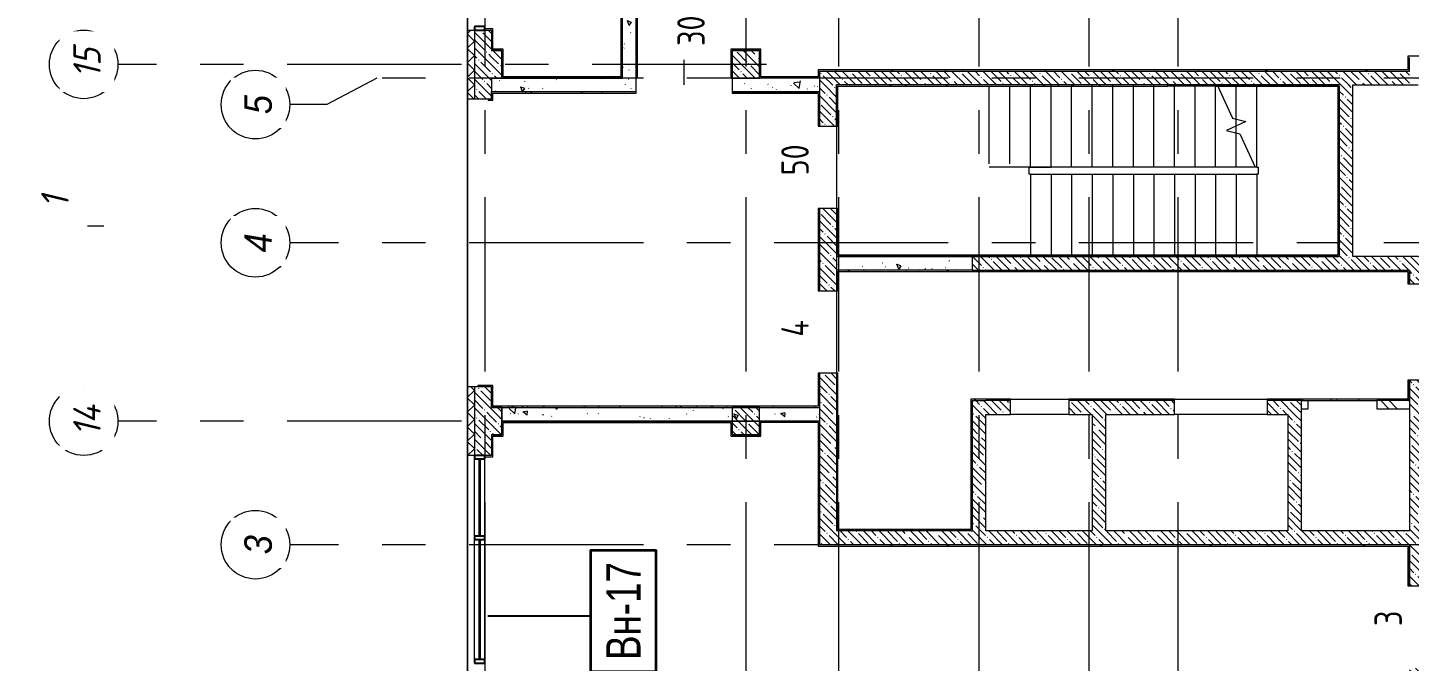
# Model space of a CAD drawing. Header units: metres. Extents: x 50 to 891, y -1294 to 247.
# Drawn here: x 159.2 to 259.9, y -953 to -906.8 of the extents above; entities that cross this region are included whole.
import ezdxf
from ezdxf.enums import TextEntityAlignment as Align

# ---------------------------------------------------------------- set-up
doc = ezdxf.new("R2010")
doc.units = ezdxf.units.M
doc.linetypes.add('Линия сетки', pattern=[22.225, 12.7, -3.175, 3.175, -3.175])
doc.linetypes.add('Сверху', pattern=[3.96875, 2.38125, -1.5875])
for name, color, linetype, lineweight in [('A-GLAZ-CURT', 1, 'Continuous', 9), ('A-GLAZ-CWMG', 1, 'Continuous', 9), ('S-GRID-IDEN', 9, 'Continuous', 9)]:
    doc.layers.add(name, color=color, linetype=linetype, lineweight=lineweight)
for name, color, linetype in [('ВИТРАЖИ', 1, 'Continuous'), ('МАРКИ', 3, 'Continuous'), ('ПЛАН', 8, 'Continuous')]:
    doc.layers.add(name, color=color, linetype=linetype)
doc.styles.add('Arial_I', font='arial.ttf', dxfattribs={"width": 0.9, "height": 350})
doc.styles.add('ISOCPEUR', font='isocpeur.ttf', dxfattribs={"width": 0.8, "height": 200})
doc.styles.add('ISOCPEUR_I', font='isocpeui.ttf', dxfattribs={"width": 0.9, "height": 350})
doc.styles.add('ISOCPEUR_I_1', font='isocpeui.ttf', dxfattribs={"width": 0.9, "height": 250})
pattern_1 = [(135, (-1788.0002, 1229.93924), (-0.57024626, -0.57024626), []), (135, (-1788.0002, 1230.5095), (-0.57024626, -0.57024626), [1.008065, -0.201615, 0.016765, -0.18485])]
pattern_2 = [(140, (-1788.0002, 1229.9392), (0.318779, 3.6436825), [0.381, -4.191]), (85, (-1788.0002, 1229.9392), (-3.821138, -0.704858), [0.3048, -3.3528]), (190.451, (-1787.9737, 1230.243), (-3.5023338, 2.93885), [0.3238, -3.5618]), (136.184, (-1789.0162, 1229.9392), (0.840855, 5.421581), [0.5715, -6.2865]), (186.636, (-1788.946, 1230.391), (-4.948549, 4.74805), [0.4857, -5.3427]), (81.184, (-1789.016, 1229.939), (-4.948506, 4.748103), [0.4572, -5.0292]), (111, (-1788.7622, 1230.4472), (2.0453028, 3.0322893), [0.381, -4.191]), (56, (-1788.7622, 1230.4472), (-3.6837646, 1.2360417), [0.3048, -3.3528]), (161.451, (-1788.5918, 1230.7), (-1.6384274, 4.2683413), [0.3238, -3.5618]), (127.5, (-1788.0002, 1229.9392), (-1.6911006, 0.06177347), [0.03353, -3.27863, 0.03353, -3.37007, -3.3655]), (127.5, (-1788.0002, 1229.9392), (-1.6911006, 0.06177347), [-6.71576, 0.03353, -3.33197]), (97.5, (-1788.0002, 1229.9392), (-2.0036106, 1.3363944), [0.03353, -1.90703, 0.03353, -3.20243, -1.2827]), (97.5, (-1788.0002, 1229.9392), (-2.0036106, 1.3363944), [-5.17652, 0.03353, -1.24917]), (57.5, (-1788.0002, 1228.8064), (0.1145767, 2.71181666), [0.03353, -1.23647, 0.03353, -9.18667]), (57.5, (-1788.0002, 1228.8064), (0.1145767, 2.71181666), [-1.30353, -3.92887, 0.03353, -5.22427]), (47.5, (-1788.0002, 1228.2984), (-0.5085355, 2.9625848), [0.03353, -1.61747, 0.03353, -6.33171]), (47.5, (-1788.0002, 1228.2984), (-0.5085355, 2.9625848), [-1.68453, -2.59791, 0.03353, -3.70027])]
pattern_3 = [(135, (-1788.00024, 1229.93924), (-0.53033009, -0.53033009), []), (225, (-1788.00024, 1229.93924), (0.53033009, -0.53033009), [])]
pattern_4 = [(90, (-1788.00024, 1229.93924), (-0.508, 2.032), [0.16764, -1.35636, 0.16764, -9.48436]), (90, (-1788.00024, 1229.93924), (-0.508, 2.032), [-1.69164, -1.35636, 0.16764, -2.88036, -5.08]), (90, (-1788.00024, 1229.93924), (-0.508, 2.032), [-6.096, 0.16764, -1.35636, 0.16764, -3.38836]), (90, (-1788.00024, 1229.93924), (-0.508, 2.032), [-7.78764, -0.84836, 0.16764, -2.37236]), (210, (-1788.25424, 1230.70124), (-1.50576362, -1.455940905), [0.16764, -1.35636, 0.16764, -9.48436]), (210, (-1788.25424, 1230.70124), (-1.50576362, -1.455940905), [-1.69164, -1.35636, 0.16764, -2.88036, -5.08]), (210, (-1788.25424, 1230.70124), (-1.50576362, -1.455940905), [-6.096, 0.16764, -1.35636, 0.16764, -3.38836]), (210, (-1788.25424, 1230.70124), (-1.50576362, -1.455940905), [-7.78764, -0.84836, 0.16764, -2.37236]), (330, (-1789.27024, 1230.95524), (2.01376362, -0.576059095), [0.16764, -1.35636, 0.16764, -9.48436]), (330, (-1789.27024, 1230.95524), (2.01376362, -0.576059095), [-1.69164, -1.35636, 0.16764, -2.88036, -5.08]), (330, (-1789.27024, 1230.95524), (2.01376362, -0.576059095), [-6.096, 0.16764, -1.35636, 0.16764, -3.38836]), (330, (-1789.27024, 1230.95524), (2.01376362, -0.576059095), [-7.78764, -0.84836, 0.16764, -2.37236])]

# ---------------------------------------------------------------- blocks, each defined once
blk = doc.blocks.new('Системная панель - С остеклением-7388374--1Д')
at = {"layer": 'A-GLAZ-CURT', "lineweight": 18}
for p, q in [((562.5, 12.5), (-562.5, 12.5)), ((-562.5, 12.5), (-562.5, -12.5)), ((562.5, -12.5), (562.5, 12.5)), ((-562.5, -12.5), (562.5, -12.5))]:
    blk.add_line(p, q, dxfattribs=at)
blk = doc.blocks.new('Прямоугольный импост - 50 x 150 мм-1439225--1Д')
at = {"layer": 'A-GLAZ-CWMG'}
for p, q in [((5686, 465444), (6811, 465444)), ((5686, 465294), (6811, 465294))]:
    blk.add_line(p, q, dxfattribs=at)
blk = doc.blocks.new('Прямоугольный импост - 50 x 150 мм-7358238--1Д')
at = {"layer": 'A-GLAZ-CWMG', "lineweight": 25}
for p, q in [((0, 75), (-50, 75)), ((-50, 75), (-50, -75)), ((0, -75), (0, 75)), ((-50, -75), (0, -75))]:
    blk.add_line(p, q, dxfattribs=at)
blk = doc.blocks.new('Системная панель - С остеклением-7407521--1Д')
at = {"layer": 'A-GLAZ-CURT', "lineweight": 18}
for p, q in [((875, 12), (-875, 12)), ((-875, 12), (-875, -13)), ((875, -13), (875, 12)), ((-875, -13), (875, -13))]:
    blk.add_line(p, q, dxfattribs=at)
blk = doc.blocks.new('Прямоугольный импост - 50 x 150 мм-7358475--1Д')
at = {"layer": 'A-GLAZ-CWMG', "lineweight": 25}
for p, q in [((-25, 75), (25, 75)), ((-25, -75), (-25, 75)), ((25, 75), (25, -75)), ((25, -75), (-25, -75))]:
    blk.add_line(p, q, dxfattribs=at)
blk = doc.blocks.new('Прямоугольный импост - 50 x 150 мм-6434179--1Д')
at = {"layer": 'A-GLAZ-CWMG'}
for p, q in [((3886, 465444), (5389, 465444)), ((3886, 465294), (5389, 465294))]:
    blk.add_line(p, q, dxfattribs=at)
blk = doc.blocks.new('Прямоугольный импост - 50 x 150 мм-6434180--1Д')
at = {"layer": 'A-GLAZ-CWMG'}
for p, q in [((5389, 465444), (5636, 465444)), ((5389, 465294), (5636, 465294))]:
    blk.add_line(p, q, dxfattribs=at)
blk = doc.blocks.new('Прямоугольный импост - 50 x 150 мм-7358237--1Д')
at = {"layer": 'A-GLAZ-CWMG', "lineweight": 25}
for p, q in [((-50, 75), (0, 75)), ((-50, -75), (-50, 75)), ((0, 75), (0, -75)), ((0, -75), (-50, -75))]:
    blk.add_line(p, q, dxfattribs=at)
blk = doc.blocks.new('Ось сетки - Заголовок сетки - Окружность 5 мм-84278--1Д')
at = {"layer": 'S-GRID-IDEN'}
blk.add_circle((0, 0), 5, dxfattribs=at)

msp = doc.modelspace()

# ---------------------------------------------------------------- hatches: boundary and pattern name
at = {"layer": 'ПЛАН', "lineweight": 13}
h = msp.add_hatch(dxfattribs=at)
h.set_pattern_fill('FP_5', color=8, scale=0.005, angle=90, style=0, pattern_type=2)
h.set_pattern_definition(pattern_4)
h.paths.add_polyline_path([(202.5, -902.52), (202.4, -902.52), (202.4, -910.52), (202.5, -910.52)])
h = msp.add_hatch(dxfattribs=at)
h.set_pattern_fill('FP_3', color=8, scale=0.005, angle=90, style=0, pattern_type=2)
h.set_pattern_definition(pattern_2)
h.paths.add_polyline_path([(203.5, -910.42), (203.5, -902.52), (202.5, -902.52), (202.5, -910.52), (203.5, -910.52)])
h = msp.add_hatch(dxfattribs=at)
h.set_pattern_fill('FP_5', color=8, scale=0.005, angle=90, style=0, pattern_type=2)
h.set_pattern_definition(pattern_4)
h.paths.add_polyline_path([(203.6, -903.62), (203.6, -903.52), (203.5, -903.52), (203.5, -910.42), (203.6, -910.42), (203.6, -905.36)])
h = msp.add_hatch(dxfattribs=at)
h.set_pattern_fill('FP_4', color=8, scale=0.005, angle=90, style=0, pattern_type=2)
h.set_pattern_definition(pattern_3)
h.paths.add_polyline_path([(191.72, -912.02), (191.72, -907.02), (191.22, -907.02), (191.22, -912.02)])
h = msp.add_hatch(dxfattribs=at)
h.set_pattern_fill('FP_2', color=8, scale=0.005, angle=90, style=0, pattern_type=2)
h.set_pattern_definition(pattern_1)
h.paths.add_polyline_path([(192.97, -908.42), (192.97, -907.02), (191.72, -907.02), (191.72, -912.02), (192.97, -912.02), (192.97, -908.52)])
h = msp.add_hatch(dxfattribs=at)
h.set_pattern_fill('FP_5', color=8, scale=0.005, angle=90, style=0, pattern_type=2)
h.set_pattern_definition(pattern_4)
h.paths.add_polyline_path([(193.07, -907.02), (192.97, -907.02), (192.97, -908.42), (193.07, -908.42)])
h = msp.add_hatch(dxfattribs=at)
h.set_pattern_fill('FP_5', color=8, scale=0.005, angle=90, style=0, pattern_type=2)
h.set_pattern_definition(pattern_4)
h.paths.add_polyline_path([(193.72, -908.42), (192.97, -908.42), (192.97, -908.52), (193.72, -908.52)])
h = msp.add_hatch(dxfattribs=at)
h.set_pattern_fill('FP_5', color=8, scale=0.005, angle=90, style=0, pattern_type=2)
h.set_pattern_definition(pattern_4)
h.paths.add_polyline_path([(193.82, -908.42), (193.72, -908.42), (193.72, -910.42), (193.82, -910.42)])
h = msp.add_hatch(dxfattribs=at)
h.set_pattern_fill('FP_5', color=8, scale=0.005, angle=90, style=0, pattern_type=2)
h.set_pattern_definition(pattern_4)
h.paths.add_polyline_path([(212.6, -910.42), (212.6, -908.42), (212.5, -908.42), (212.5, -910.42)])
h = msp.add_hatch(dxfattribs=at)
h.set_pattern_fill('FP_2', color=8, scale=0.005, angle=90, style=0, pattern_type=2)
h.set_pattern_definition(pattern_1)
h.paths.add_polyline_path([(193.72, -908.52), (192.97, -908.52), (192.97, -910.52), (193.72, -910.52), (193.72, -910.42)])
h = msp.add_hatch(dxfattribs=at)
h.set_pattern_fill('FP_2', color=8, scale=0.005, angle=90, style=0, pattern_type=2)
h.set_pattern_definition(pattern_1)
h.paths.add_polyline_path([(212.5, -908.52), (210.5, -908.52), (210.5, -910.52), (212.5, -910.52), (212.5, -910.42)])
h = msp.add_hatch(dxfattribs=at)
h.set_pattern_fill('FP_5', color=8, scale=0.005, angle=90, style=0, pattern_type=2)
h.set_pattern_definition(pattern_4)
h.paths.add_polyline_path([(202.4, -910.52), (202.4, -910.42), (193.72, -910.42), (193.72, -910.52)])
h = msp.add_hatch(dxfattribs=at)
h.set_pattern_fill('FP_5', color=8, scale=0.005, angle=90, style=0, pattern_type=2)
h.set_pattern_definition(pattern_4)
h.paths.add_polyline_path([(259.77, -909.92), (216.77, -909.92), (216.77, -910.02), (259.77, -910.02)])
h = msp.add_hatch(dxfattribs=at)
h.set_pattern_fill('FP_2', color=8, scale=0.005, angle=90, style=0, pattern_type=2)
h.set_pattern_definition(pattern_1)
h.paths.add_polyline_path([(259.87, -911.02), (259.87, -910.02), (216.87, -910.02), (216.87, -911.02), (259.53, -911.02)])
h = msp.add_hatch(dxfattribs=at)
h.set_pattern_fill('FP_3', color=8, scale=0.005, angle=90, style=0, pattern_type=2)
h.set_pattern_definition(pattern_2)
h.paths.add_polyline_path([(216.87, -910.52), (210.5, -910.52), (210.5, -911.52), (216.87, -911.52), (216.87, -911.23)])
h.paths.add_polyline_path([(203.5, -911.23), (203.5, -910.52), (192.97, -910.52), (192.97, -911.52), (203.5, -911.52)])
h = msp.add_hatch(dxfattribs=at)
h.set_pattern_fill('FP_2', color=8, scale=0.005, angle=90, style=0, pattern_type=2)
h.set_pattern_definition(pattern_1)
h.paths.add_polyline_path([(218.12, -924.52), (218.12, -920.02), (216.87, -920.02), (216.87, -926.02), (218.12, -926.02)])
h.paths.add_polyline_path([(218.12, -932.02), (216.87, -932.02), (216.87, -943.52), (218.12, -943.52), (218.12, -934.71)])
h.paths.add_polyline_path([(218.12, -914.02), (218.12, -911.02), (216.87, -911.02), (216.87, -914.02)])
h = msp.add_hatch(dxfattribs=at)
h.set_pattern_fill('FP_5', color=8, scale=0.005, angle=90, style=0, pattern_type=2)
h.set_pattern_definition(pattern_4)
h.paths.add_polyline_path([(218.22, -914.02), (218.22, -911.02), (218.12, -911.02), (218.12, -914.02)])
h.paths.add_polyline_path([(218.22, -922.97), (218.22, -920.02), (218.12, -920.02), (218.12, -923.52), (218.22, -923.52), (218.22, -923.42)])
h = msp.add_hatch(dxfattribs=at)
h.set_pattern_fill('FP_5', color=8, scale=0.005, angle=90, style=0, pattern_type=2)
h.set_pattern_definition(pattern_4)
h.paths.add_polyline_path([(254.75, -911.12), (254.75, -911.02), (245.75, -911.02), (245.75, -911.12), (254.65, -911.12)])
h.paths.add_polyline_path([(242.27, -911.02), (218.22, -911.02), (218.22, -911.12), (242.27, -911.12)])
h = msp.add_hatch(dxfattribs=at)
h.set_pattern_fill('FP_5', color=8, scale=0.005, angle=90, style=0, pattern_type=2)
h.set_pattern_definition(pattern_4)
h.paths.add_polyline_path([(254.75, -911.12), (254.65, -911.12), (254.65, -923.52), (254.75, -923.52), (254.75, -911.23)])
h = msp.add_hatch(dxfattribs=at)
h.set_pattern_fill('FP_2', color=8, scale=0.005, angle=90, style=0, pattern_type=2)
h.set_pattern_definition(pattern_1)
h.paths.add_polyline_path([(255.75, -911.23), (255.75, -911.02), (254.75, -911.02), (254.75, -923.52), (255.75, -923.52), (255.75, -922.97)])
h = msp.add_hatch(dxfattribs=at)
h.set_pattern_fill('FP_5', color=8, scale=0.005, angle=90, style=0, pattern_type=2)
h.set_pattern_definition(pattern_4)
h.paths.add_polyline_path([(216.87, -911.62), (216.87, -911.52), (210.5, -911.52), (210.5, -911.62), (216.77, -911.62)])
h.paths.add_polyline_path([(203.5, -911.62), (203.5, -911.52), (193.07, -911.52), (193.07, -911.62), (202.78, -911.62)])
h = msp.add_hatch(dxfattribs=at)
h.set_pattern_fill('FP_5', color=8, scale=0.005, angle=90, style=0, pattern_type=2)
h.set_pattern_definition(pattern_4)
h.paths.add_polyline_path([(216.87, -922.97), (216.87, -920.02), (216.77, -920.02), (216.77, -926.02), (216.87, -926.02)])
h.paths.add_polyline_path([(216.87, -911.62), (216.77, -911.62), (216.77, -914.02), (216.87, -914.02)])
h.paths.add_polyline_path([(216.87, -932.02), (216.77, -932.02), (216.77, -934.42), (216.87, -934.42)])
h = msp.add_hatch(dxfattribs=at)
h.set_pattern_fill('FP_3', color=8, scale=0.005, angle=90, style=0, pattern_type=2)
h.set_pattern_definition(pattern_2)
h.paths.add_polyline_path([(228, -923.52), (218.12, -923.52), (218.12, -924.52), (228, -924.52)])
h = msp.add_hatch(dxfattribs=at)
h.set_pattern_fill('FP_5', color=8, scale=0.005, angle=90, style=0, pattern_type=2)
h.set_pattern_definition(pattern_4)
h.paths.add_polyline_path([(254.65, -923.52), (254.65, -923.42), (218.22, -923.42), (218.22, -923.52), (250.07, -923.52)])
h = msp.add_hatch(dxfattribs=at)
h.set_pattern_fill('FP_2', color=8, scale=0.005, angle=90, style=0, pattern_type=2)
h.set_pattern_definition(pattern_1)
h.paths.add_polyline_path([(261.12, -923.52), (228, -923.52), (228, -924.52), (261.12, -924.52), (261.12, -924.44)])
h = msp.add_hatch(dxfattribs=at)
h.set_pattern_fill('FP_5', color=8, scale=0.005, angle=90, style=0, pattern_type=2)
h.set_pattern_definition(pattern_4)
h.paths.add_polyline_path([(218.22, -943.42), (218.22, -932.02), (218.12, -932.02), (218.12, -943.42)])
h.paths.add_polyline_path([(218.22, -924.62), (218.22, -924.52), (218.12, -924.52), (218.12, -926.02), (218.22, -926.02)])
h = msp.add_hatch(dxfattribs=at)
h.set_pattern_fill('FP_5', color=8, scale=0.005, angle=90, style=0, pattern_type=2)
h.set_pattern_definition(pattern_4)
h.paths.add_polyline_path([(259.87, -924.52), (218.22, -924.52), (218.22, -924.62), (259.87, -924.62)])
h = msp.add_hatch(dxfattribs=at)
h.set_pattern_fill('FP_2', color=8, scale=0.005, angle=90, style=0, pattern_type=2)
h.set_pattern_definition(pattern_1)
h.paths.add_polyline_path([(261.12, -925.52), (261.12, -924.52), (259.87, -924.52), (259.87, -925.52), (260.71, -925.52)])
h.paths.add_polyline_path([(261.12, -932.52), (259.87, -932.52), (259.87, -947.52), (261.12, -947.52), (261.12, -933.24)])
h.paths.add_polyline_path([(261.12, -970.02), (259.87, -970.02), (259.87, -983.14), (261.12, -983.14), (261.12, -971.29)])
h.paths.add_polyline_path([(261.12, -962.82), (261.12, -953.52), (259.87, -953.52), (259.87, -962.82)])
h = msp.add_hatch(dxfattribs=at)
h.set_pattern_fill('FP_5', color=8, scale=0.005, angle=90, style=0, pattern_type=2)
h.set_pattern_definition(pattern_4)
h.paths.add_polyline_path([(259.87, -925.52), (259.87, -924.62), (259.77, -924.62), (259.77, -925.52)])
h.paths.add_polyline_path([(259.87, -933.92), (259.87, -932.52), (259.77, -932.52), (259.77, -933.92)])
h = msp.add_hatch(dxfattribs=at)
h.set_pattern_fill('FP_4', color=8, scale=0.005, angle=90, style=0, pattern_type=2)
h.set_pattern_definition(pattern_3)
h.paths.add_polyline_path([(191.72, -938.02), (191.72, -933.02), (191.22, -933.02), (191.22, -938.02)])
h = msp.add_hatch(dxfattribs=at)
h.set_pattern_fill('FP_2', color=8, scale=0.005, angle=90, style=0, pattern_type=2)
h.set_pattern_definition(pattern_1)
h.paths.add_polyline_path([(192.97, -934.52), (192.97, -933.02), (191.72, -933.02), (191.72, -938.02), (192.97, -938.02), (192.97, -936.52)])
h = msp.add_hatch(dxfattribs=at)
h.set_pattern_fill('FP_5', color=8, scale=0.005, angle=90, style=0, pattern_type=2)
h.set_pattern_definition(pattern_4)
h.paths.add_polyline_path([(193.07, -934.52), (193.07, -932.92), (192.97, -932.92), (192.97, -934.52)])
h = msp.add_hatch(dxfattribs=at)
h.set_pattern_fill('FP_2', color=8, scale=0.005, angle=90, style=0, pattern_type=2)
h.set_pattern_definition(pattern_1)
h.paths.add_polyline_path([(193.72, -934.52), (192.97, -934.52), (192.97, -936.52), (193.72, -936.52), (193.72, -935.52)])
h = msp.add_hatch(dxfattribs=at)
h.set_pattern_fill('FP_5', color=8, scale=0.005, angle=90, style=0, pattern_type=2)
h.set_pattern_definition(pattern_4)
h.paths.add_polyline_path([(216.87, -934.52), (216.87, -934.42), (193.07, -934.42), (193.07, -934.52), (212.24, -934.52)])
h = msp.add_hatch(dxfattribs=at)
h.set_pattern_fill('FP_3', color=8, scale=0.005, angle=90, style=0, pattern_type=2)
h.set_pattern_definition(pattern_2)
h.paths.add_polyline_path([(216.87, -934.71), (216.87, -934.52), (193.72, -934.52), (193.72, -935.52), (216.87, -935.52)])
h = msp.add_hatch(dxfattribs=at)
h.set_pattern_fill('FP_2', color=8, scale=0.005, angle=90, style=0, pattern_type=2)
h.set_pattern_definition(pattern_1)
h.paths.add_polyline_path([(212.5, -934.52), (210.5, -934.52), (210.5, -936.52), (212.5, -936.52), (212.5, -934.71)])
h = msp.add_hatch(dxfattribs=at)
h.set_pattern_fill('FP_5', color=8, scale=0.005, angle=90, style=0, pattern_type=2)
h.set_pattern_definition(pattern_4)
h.paths.add_polyline_path([(259.87, -933.92), (249.5, -933.92), (249.5, -934.02), (259.87, -934.02)])
h.paths.add_polyline_path([(242.75, -934.02), (242.75, -933.92), (235.05, -933.92), (235.05, -934.02), (240.61, -934.02)])
h.paths.add_polyline_path([(230.8, -933.92), (227.9, -933.92), (227.9, -934.02), (230.8, -934.02)])
h = msp.add_hatch(dxfattribs=at)
h.set_pattern_fill('FP_5', color=8, scale=0.005, angle=90, style=0, pattern_type=2)
h.set_pattern_definition(pattern_4)
h.paths.add_polyline_path([(228, -934.02), (227.9, -934.02), (227.9, -943.52), (228, -943.52), (228, -934.71)])
h = msp.add_hatch(dxfattribs=at)
h.set_pattern_fill('FP_2', color=8, scale=0.005, angle=90, style=0, pattern_type=2)
h.set_pattern_definition(pattern_1)
h.paths.add_polyline_path([(229, -934.02), (228, -934.02), (228, -943.52), (229, -943.52), (229, -934.71)])
h = msp.add_hatch(dxfattribs=at)
h.set_pattern_fill('FP_2', color=8, scale=0.005, angle=90, style=0, pattern_type=2)
h.set_pattern_definition(pattern_1)
h.paths.add_polyline_path([(252, -935.02), (252, -934.02), (249.5, -934.02), (249.5, -935.02), (251, -935.02)])
h.paths.add_polyline_path([(242.75, -934.71), (242.75, -934.02), (235.05, -934.02), (235.05, -935.02), (242.75, -935.02)])
h.paths.add_polyline_path([(230.8, -934.02), (229, -934.02), (229, -935.02), (230.8, -935.02), (230.8, -934.71)])
h = msp.add_hatch(dxfattribs=at)
h.set_pattern_fill('FP_1', color=8, scale=0.005, angle=90, style=0, pattern_type=2)
h.set_pattern_definition([(135, (-1788.0002, 1229.9392), (-1.2572359, -1.2572359), []), (135, (-1789.9052, 1229.9392), (-1.2572359, -1.2572359), [])])
h.paths.add_polyline_path([(259.87, -934.62), (259.87, -934.02), (257.5, -934.02), (257.5, -934.62), (259.53, -934.62)])
h.paths.add_polyline_path([(252.5, -934.02), (252, -934.02), (252, -934.62), (252.5, -934.62)])
h = msp.add_hatch(dxfattribs=at)
h.set_pattern_fill('FP_5', color=8, scale=0.005, angle=90, style=0, pattern_type=2)
h.set_pattern_definition(pattern_4)
h.paths.add_polyline_path([(210.4, -935.62), (210.4, -935.52), (193.72, -935.52), (193.72, -935.62), (193.82, -935.62)])
h = msp.add_hatch(dxfattribs=at)
h.set_pattern_fill('FP_5', color=8, scale=0.005, angle=90, style=0, pattern_type=2)
h.set_pattern_definition(pattern_4)
h.paths.add_polyline_path([(193.82, -936.52), (193.82, -935.62), (193.72, -935.62), (193.72, -936.52)])
h = msp.add_hatch(dxfattribs=at)
h.set_pattern_fill('FP_5', color=8, scale=0.005, angle=90, style=0, pattern_type=2)
h.set_pattern_definition(pattern_4)
h.paths.add_polyline_path([(216.77, -935.52), (212.5, -935.52), (212.5, -935.62), (216.77, -935.62)])
h = msp.add_hatch(dxfattribs=at)
h.set_pattern_fill('FP_5', color=8, scale=0.005, angle=90, style=0, pattern_type=2)
h.set_pattern_definition(pattern_4)
h.paths.add_polyline_path([(212.6, -936.62), (212.6, -935.62), (212.5, -935.62), (212.5, -936.62)])
h = msp.add_hatch(dxfattribs=at)
h.set_pattern_fill('FP_5', color=8, scale=0.005, angle=90, style=0, pattern_type=2)
h.set_pattern_definition(pattern_4)
h.paths.add_polyline_path([(216.87, -935.52), (216.77, -935.52), (216.77, -944.62), (216.87, -944.62), (216.87, -944.52)])
h = msp.add_hatch(dxfattribs=at)
h.set_pattern_fill('FP_2', color=8, scale=0.005, angle=90, style=0, pattern_type=2)
h.set_pattern_definition(pattern_1)
h.paths.add_polyline_path([(237.75, -943.52), (237.75, -935.02), (236.75, -935.02), (236.75, -943.52)])
h = msp.add_hatch(dxfattribs=at)
h.set_pattern_fill('FP_2', color=8, scale=0.005, angle=90, style=0, pattern_type=2)
h.set_pattern_definition(pattern_1)
h.paths.add_polyline_path([(252, -943.52), (252, -935.02), (251, -935.02), (251, -943.52)])
h = msp.add_hatch(dxfattribs=at)
h.set_pattern_fill('FP_5', color=8, scale=0.005, angle=90, style=0, pattern_type=2)
h.set_pattern_definition(pattern_4)
h.paths.add_polyline_path([(212.5, -936.52), (210.4, -936.52), (210.4, -936.62), (212.5, -936.62)])
h = msp.add_hatch(dxfattribs=at)
h.set_pattern_fill('FP_2', color=8, scale=0.005, angle=90, style=0, pattern_type=2)
h.set_pattern_definition(pattern_1)
h.paths.add_polyline_path([(259.87, -943.52), (216.87, -943.52), (216.87, -944.52), (259.87, -944.52)])
h = msp.add_hatch(dxfattribs=at)
h.set_pattern_fill('FP_5', color=8, scale=0.005, angle=90, style=0, pattern_type=2)
h.set_pattern_definition(pattern_4)
h.paths.add_polyline_path([(227.9, -943.42), (218.12, -943.42), (218.12, -943.52), (227.9, -943.52)])
h = msp.add_hatch(dxfattribs=at)
h.set_pattern_fill('FP_5', color=8, scale=0.005, angle=90, style=0, pattern_type=2)
h.set_pattern_definition(pattern_4)
h.paths.add_polyline_path([(259.77, -944.52), (216.87, -944.52), (216.87, -944.62), (259.77, -944.62)])
h = msp.add_hatch(dxfattribs=at)
h.set_pattern_fill('FP_5', color=8, scale=0.005, angle=90, style=0, pattern_type=2)
h.set_pattern_definition(pattern_4)
h.paths.add_polyline_path([(259.87, -947.52), (259.87, -944.52), (259.77, -944.52), (259.77, -947.52)])
h.paths.add_polyline_path([(259.87, -953.52), (259.77, -953.52), (259.77, -960.34), (259.87, -960.34), (259.87, -958.18)])

# ---------------------------------------------------------------- linework, layer by layer
at = {"layer": 'МАРКИ', "color": 1, "lineweight": 25}
msp.add_line((192.69, -949.71), (200.19, -949.71), dxfattribs=at)
at = {"layer": 'МАРКИ', "color": 1, "lineweight": 35}
msp.add_lwpolyline([(204.98, -953.75), (204.98, -944.95), (200.18, -944.95), (200.18, -953.75)], close=True, dxfattribs=at)
at = {"layer": 'ПЛАН', "color": 8, "linetype": 'Линия сетки', "lineweight": 13}
for p, q in [((192.47, -808.08), (192.47, -1001.4)), ((211.5, -808.08), (211.5, -1001.4)), ((218.25, -808.08), (218.25, -1001.4)), ((218.25, -808.08), (218.25, -1001.4)), ((228.5, -808.08), (228.5, -1001.4)), ((236.5, -808.08), (236.5, -1001.4)), ((243, -808.08), (243, -1001.4)), ((315.16, -910.52), (184.61, -910.52))]:
    msp.add_line(p, q, dxfattribs=at)
at = {"layer": 'ПЛАН', "color": 8, "lineweight": 13}
for p, q in [((191.22, -993.4), (191.22, -824.5)), ((191.22, -886.02), (191.22, -907.02)), ((202.4, -902.42), (202.4, -910.42)), ((202.5, -902.52), (202.5, -910.52)), ((202.5, -910.52), (202.5, -902.52)), ((203.5, -910.42), (203.5, -903.52)), ((203.5, -903.52), (203.5, -910.42)), ((203.6, -910.42), (203.6, -903.62)), ((191.22, -907.02), (191.22, -912.02)), ((191.22, -907.02), (192.97, -907.02)), ((191.72, -907.02), (191.72, -912.02)), ((193.07, -906.92), (192.47, -906.92)), ((192.47, -906.92), (192.47, -907.02)), ((192.97, -907.02), (192.97, -908.52)), ((193.07, -908.42), (193.07, -906.92)), ((193.82, -908.42), (193.07, -908.42)), ((193.82, -910.42), (193.82, -908.42)), ((212.6, -908.42), (210.4, -908.42)), ((210.4, -908.42), (210.4, -910.52)), ((212.6, -910.42), (212.6, -908.42)), ((193.72, -908.52), (192.97, -908.52)), ((192.97, -908.52), (193.72, -908.52)), ((193.72, -910.42), (193.72, -908.52)), ((193.72, -908.52), (193.72, -910.52)), ((207, -911.02), (207, -909.07)), ((212.5, -908.52), (210.5, -908.52)), ((210.5, -908.52), (210.5, -910.52)), ((210.5, -908.52), (212.5, -908.52)), ((210.5, -910.52), (210.5, -908.52)), ((212.5, -910.42), (212.5, -908.52)), ((212.5, -908.52), (212.5, -910.52)), ((261.22, -908.92), (259.77, -908.92)), ((259.77, -908.92), (259.77, -909.92)), ((259.87, -910.02), (259.87, -909.02)), ((193.72, -910.52), (193.72, -910.42)), ((202.4, -910.42), (193.82, -910.42)), ((203.5, -910.52), (203.5, -910.42)), ((203.5, -910.42), (203.6, -910.42)), ((212.5, -910.52), (212.5, -910.42)), ((216.77, -910.42), (212.6, -910.42)), ((259.77, -909.92), (216.77, -909.92)), ((216.77, -909.92), (216.77, -910.42)), ((216.87, -910.02), (216.87, -911.52)), ((216.87, -910.02), (259.87, -910.02)), ((216.87, -910.52), (216.87, -910.02)), ((184.61, -910.52), (180.97, -912.45)), ((193.72, -910.52), (192.97, -910.52)), ((192.97, -910.52), (192.97, -911.52)), ((192.97, -910.52), (193.72, -910.52)), ((193.72, -910.52), (193.72, -910.52)), ((193.72, -910.52), (202.4, -910.52)), ((202.4, -910.52), (202.5, -910.52)), ((203.5, -911.62), (203.5, -910.52)), ((210.43, -910.52), (210.5, -910.52)), ((210.5, -910.52), (210.5, -911.52)), ((216.87, -910.52), (210.5, -910.52)), ((210.5, -910.52), (212.5, -910.52)), ((218.12, -914.02), (218.12, -911.02)), ((218.12, -911.02), (218.12, -923.52)), ((233.75, -911.02), (218.12, -911.02)), ((242.27, -911.02), (218.12, -911.02)), ((218.22, -914.02), (218.22, -911.12)), ((218.22, -911.12), (242.27, -911.12)), ((229.25, -916.76), (229.25, -911.12)), ((229.25, -916.76), (229.25, -911.12)), ((230.75, -916.76), (230.75, -911.12)), ((232.25, -917.02), (232.25, -911.02)), ((248.75, -911.02), (232.25, -911.02)), ((232.25, -916.76), (232.25, -911.12)), ((233.75, -917.02), (233.75, -911.02)), ((245.75, -911.02), (233.75, -911.02)), ((233.75, -917.02), (233.75, -911.02)), ((233.75, -917.02), (233.75, -911.02)), ((233.75, -917.02), (233.75, -911.02)), ((233.75, -916.76), (233.75, -911.12)), ((235.25, -917.02), (235.25, -911.02)), ((235.25, -917.02), (235.25, -911.02)), ((235.25, -917.02), (235.25, -911.02)), ((235.25, -917.02), (235.25, -911.02)), ((235.25, -916.76), (235.25, -911.12)), ((236.75, -917.02), (236.75, -911.02)), ((236.75, -917.02), (236.75, -911.02)), ((236.75, -917.02), (236.75, -911.02)), ((236.75, -917.02), (236.75, -911.02)), ((236.75, -916.76), (236.75, -911.12)), ((238.25, -917.02), (238.25, -911.02)), ((238.25, -917.02), (238.25, -911.02)), ((238.25, -917.02), (238.25, -911.02)), ((238.25, -917.02), (238.25, -911.02)), ((238.25, -916.76), (238.25, -911.12)), ((239.75, -917.02), (239.75, -911.02)), ((239.75, -917.02), (239.75, -911.02)), ((239.75, -917.02), (239.75, -911.02)), ((239.75, -917.02), (239.75, -911.02)), ((239.75, -916.76), (239.75, -911.12)), ((241.25, -917.02), (241.25, -911.02)), ((241.25, -917.02), (241.25, -911.02)), ((241.25, -917.02), (241.25, -911.02)), ((241.25, -917.02), (241.25, -911.02)), ((241.25, -916.76), (241.25, -911.12)), ((242.27, -911.02), (245.75, -911.02)), ((242.27, -911.12), (242.27, -911.02)), ((245.75, -911.12), (242.27, -911.12)), ((242.75, -917.02), (242.75, -911.02)), ((242.75, -917.02), (242.75, -911.02)), ((242.75, -917.02), (242.75, -911.02)), ((242.75, -917.02), (242.75, -911.02)), ((242.75, -916.76), (242.75, -911.12)), ((244.25, -917.02), (244.25, -911.02)), ((244.25, -917.02), (244.25, -911.02)), ((244.25, -917.02), (244.25, -911.02)), ((244.25, -917.02), (244.25, -911.02)), ((244.25, -916.76), (244.25, -911.12)), ((245.75, -911.02), (254.75, -911.02)), ((245.75, -917.02), (245.75, -911.02)), ((245.75, -917.02), (245.75, -911.02)), ((245.75, -917.02), (245.75, -911.02)), ((245.75, -917.02), (245.75, -911.02)), ((245.75, -911.02), (245.75, -911.12)), ((245.75, -916.76), (245.75, -911.12)), ((245.75, -911.12), (254.65, -911.12)), ((247.25, -917.02), (247.25, -911.02)), ((247.25, -917.02), (247.25, -911.02)), ((247.25, -913.51), (247.25, -911.12)), ((254.75, -911.02), (248.75, -911.02)), ((248.75, -917.02), (248.75, -911.02)), ((248.75, -917.02), (248.75, -911.02)), ((248.75, -916.77), (248.75, -911.12)), ((254.65, -911.12), (254.65, -923.42)), ((254.75, -923.52), (254.75, -911.02)), ((254.75, -911.12), (254.75, -911.02)), ((254.75, -911.12), (254.75, -923.52)), ((254.75, -923.52), (254.75, -911.12)), ((255.75, -911.02), (260.52, -911.02)), ((255.75, -923.52), (255.75, -911.02)), ((191.22, -912.02), (192.72, -912.02)), ((191.22, -912.02), (191.22, -933.02)), ((191.22, -933.02), (191.22, -912.02)), ((192.72, -912.02), (192.97, -912.02)), ((192.72, -912.02), (192.72, -912.12)), ((192.72, -912.12), (193.07, -912.12)), ((192.97, -912.02), (192.97, -911.52)), ((192.97, -911.52), (192.97, -912.02)), ((203.5, -911.52), (192.97, -911.52)), ((193.07, -912.12), (193.07, -911.62)), ((193.07, -911.62), (203.5, -911.62)), ((210.5, -911.52), (216.87, -911.52)), ((210.5, -911.52), (210.5, -911.62)), ((216.87, -911.52), (210.5, -911.52)), ((210.5, -911.62), (216.77, -911.62)), ((216.77, -911.62), (216.77, -914.02)), ((216.87, -911.52), (216.87, -914.02)), ((216.87, -914.02), (216.87, -911.62)), ((216.77, -914.02), (216.87, -914.02)), ((216.87, -914.02), (218.22, -914.02)), ((218.12, -914.02), (218.12, -920.02)), ((247.25, -914.02), (247.25, -913.51)), ((247.25, -914.02), (247.25, -913.51)), ((247.25, -914.02), (247.25, -913.51)), ((247.25, -914.52), (247.25, -914.02)), ((247.25, -916.76), (247.25, -914.52)), ((247.25, -917.02), (247.25, -914.52)), ((247.25, -917.02), (247.25, -914.52)), ((230.75, -917.02), (229.25, -917.02)), ((232.25, -917.02), (230.75, -917.02)), ((232.15, -917.02), (233.75, -917.02)), ((232.15, -917.52), (232.15, -917.02)), ((232.25, -917.52), (232.15, -917.52)), ((233.75, -917.02), (232.25, -917.02)), ((248.75, -917.02), (232.25, -917.02)), ((232.25, -917.52), (232.25, -923.52)), ((232.25, -917.52), (248.75, -917.52)), ((232.25, -917.52), (232.25, -923.52)), ((235.25, -917.02), (233.75, -917.02)), ((248.64, -917.02), (233.75, -917.02)), ((233.75, -917.52), (233.75, -923.52)), ((233.75, -917.52), (233.75, -923.52)), ((236.75, -917.02), (235.25, -917.02)), ((235.25, -917.52), (235.25, -923.52)), ((235.25, -917.52), (235.25, -923.52)), ((238.25, -917.02), (236.75, -917.02)), ((236.75, -917.52), (236.75, -923.52)), ((236.75, -917.52), (236.75, -923.52)), ((239.75, -917.02), (238.25, -917.02)), ((238.25, -917.52), (238.25, -923.52)), ((238.25, -917.52), (238.25, -923.52)), ((241.25, -917.02), (239.75, -917.02)), ((239.75, -917.52), (239.75, -923.52)), ((239.75, -917.52), (239.75, -923.52)), ((242.75, -917.02), (241.25, -917.02)), ((241.25, -917.52), (241.25, -923.52)), ((241.25, -917.52), (241.25, -923.52)), ((241.25, -917.52), (241.25, -923.52)), ((244.25, -917.02), (242.75, -917.02)), ((242.75, -917.52), (242.75, -923.52)), ((242.75, -917.52), (242.75, -923.52)), ((245.75, -917.02), (244.25, -917.02)), ((244.25, -917.52), (244.25, -923.52)), ((244.25, -917.52), (244.25, -923.52)), ((247.25, -917.02), (245.75, -917.02)), ((245.75, -917.52), (245.75, -923.52)), ((245.75, -917.52), (245.75, -923.52)), ((248.64, -917.02), (247.25, -917.02)), ((247.25, -917.52), (247.25, -923.52)), ((247.25, -917.52), (247.25, -923.52)), ((248.75, -917.02), (248.64, -917.02)), ((248.75, -917.02), (248.85, -917.02)), ((248.75, -917.02), (248.82, -917.02)), ((248.85, -917.52), (248.75, -917.52)), ((248.75, -917.52), (248.75, -923.52)), ((248.75, -917.52), (248.75, -923.52)), ((248.85, -917.02), (248.85, -917.52)), ((242.75, -917.77), (242.75, -923.42)), ((244.25, -917.77), (244.25, -923.42)), ((245.75, -917.77), (245.75, -923.42)), ((247.25, -917.77), (247.25, -923.42)), ((248.75, -917.77), (248.75, -923.42)), ((216.77, -920.02), (216.77, -926.02)), ((216.87, -920.02), (216.77, -920.02)), ((218.22, -920.02), (216.87, -920.02)), ((216.87, -920.02), (216.87, -926.02)), ((216.87, -926.02), (216.87, -920.02)), ((218.12, -920.02), (218.12, -926.02)), ((218.22, -923.42), (218.22, -920.02)), ((163.51, -921.29), (164.7, -921.29)), ((218.12, -923.52), (232.25, -923.52)), ((218.12, -923.52), (218.22, -923.52)), ((254.65, -923.42), (218.22, -923.42)), ((254.65, -923.52), (218.22, -923.52)), ((228, -923.52), (228, -924.52)), ((232.25, -923.52), (248.75, -923.52)), ((248.75, -923.52), (254.75, -923.52)), ((254.65, -923.52), (254.75, -923.52)), ((260.52, -923.52), (255.75, -923.52)), ((218.12, -924.52), (218.12, -926.02)), ((228, -924.52), (218.12, -924.52)), ((228, -924.52), (259.87, -924.52)), ((259.87, -924.52), (259.87, -925.52)), ((218.22, -926.02), (218.22, -924.62)), ((218.22, -924.62), (259.77, -924.62)), ((259.77, -924.62), (259.77, -925.52)), ((259.77, -925.52), (259.87, -925.52)), ((259.87, -925.52), (259.87, -924.62)), ((259.87, -925.52), (261.22, -925.52)), ((216.77, -926.02), (216.87, -926.02)), ((216.87, -926.02), (218.22, -926.02)), ((218.12, -926.02), (218.12, -932.02)), ((216.77, -932.02), (216.77, -934.42)), ((216.87, -932.02), (216.77, -932.02)), ((216.87, -932.02), (216.87, -935.52)), ((218.22, -932.02), (216.87, -932.02)), ((216.87, -934.42), (216.87, -932.02)), ((218.12, -932.02), (218.12, -943.42)), ((218.22, -943.42), (218.22, -932.02)), ((259.77, -932.52), (259.77, -933.92)), ((259.87, -932.52), (259.77, -932.52)), ((259.87, -932.52), (259.87, -934.62)), ((261.22, -932.52), (259.87, -932.52)), ((259.87, -933.92), (259.87, -932.52)), ((191.97, -933.02), (191.22, -933.02)), ((191.22, -933.02), (191.22, -938.02)), ((191.72, -933.02), (191.72, -938.02)), ((193.07, -932.92), (191.97, -932.92)), ((191.97, -932.92), (191.97, -933.02)), ((192.97, -933.02), (191.97, -933.02)), ((192.97, -934.52), (192.97, -933.02)), ((192.97, -933.02), (192.97, -934.52)), ((193.07, -934.42), (193.07, -932.92)), ((193.72, -934.52), (192.97, -934.52)), ((192.97, -934.52), (193.07, -934.52)), ((216.77, -934.42), (193.07, -934.42)), ((193.07, -934.52), (216.87, -934.52)), ((193.72, -934.52), (193.72, -935.52)), ((193.72, -935.52), (193.72, -934.52)), ((212.5, -934.52), (210.5, -934.52)), ((210.5, -934.52), (210.5, -936.52)), ((212.5, -936.52), (212.5, -934.52)), ((230.8, -933.92), (227.9, -933.92)), ((227.9, -933.92), (227.9, -943.42)), ((228, -934.02), (228, -943.52)), ((228, -934.02), (229, -934.02)), ((228, -943.52), (228, -934.02)), ((230.8, -934.02), (229, -934.02)), ((230.8, -935.02), (230.8, -933.92)), ((230.8, -933.92), (235.05, -933.92)), ((235.05, -933.92), (235.05, -935.02)), ((242.75, -933.92), (235.05, -933.92)), ((242.75, -934.02), (235.05, -934.02)), ((242.75, -935.02), (242.75, -933.92)), ((242.75, -933.92), (249.5, -933.92)), ((249.5, -933.92), (249.5, -935.02)), ((259.77, -933.92), (249.5, -933.92)), ((252, -934.02), (249.5, -934.02)), ((252, -934.62), (252, -934.02)), ((252, -934.02), (257.5, -934.02)), ((252, -943.52), (252, -934.62)), ((252, -934.62), (252.5, -934.62)), ((252.5, -934.62), (252.5, -934.02)), ((259.87, -934.02), (257.5, -934.02)), ((257.5, -934.02), (257.5, -934.62)), ((257.5, -934.62), (259.87, -934.62)), ((259.87, -934.62), (259.87, -943.52)), ((193.72, -935.52), (216.77, -935.52)), ((193.72, -935.62), (193.72, -935.52)), ((210.4, -935.52), (193.72, -935.52)), ((193.72, -935.52), (193.72, -936.52)), ((193.72, -936.52), (193.72, -935.62)), ((193.82, -935.62), (210.4, -935.62)), ((193.82, -936.62), (193.82, -935.62)), ((210.4, -935.62), (210.4, -936.62)), ((210.5, -936.52), (210.5, -935.52)), ((216.77, -935.52), (212.5, -935.52)), ((212.5, -935.52), (212.5, -935.62)), ((216.77, -935.62), (212.5, -935.62)), ((212.5, -935.62), (212.5, -936.52)), ((212.6, -936.62), (212.6, -935.62)), ((216.87, -935.52), (216.77, -935.52)), ((216.77, -935.62), (216.77, -944.62)), ((216.87, -935.52), (216.87, -944.52)), ((216.87, -944.52), (216.87, -935.52)), ((229, -943.52), (229, -935.02)), ((229, -935.02), (230.8, -935.02)), ((235.05, -935.02), (230.8, -935.02)), ((235.05, -935.02), (236.75, -935.02)), ((236.75, -935.02), (236.75, -943.52)), ((237.75, -935.02), (242.75, -935.02)), ((237.75, -943.52), (237.75, -935.02)), ((249.5, -935.02), (242.75, -935.02)), ((249.5, -935.02), (251, -935.02)), ((251, -935.02), (251, -943.52)), ((192.97, -936.52), (193.72, -936.52)), ((192.97, -936.52), (192.97, -936.62)), ((193.72, -936.52), (192.97, -936.52)), ((192.97, -936.52), (192.97, -938.02)), ((193.07, -936.62), (193.82, -936.62)), ((193.07, -938.12), (193.07, -936.62)), ((210.4, -936.62), (212.6, -936.62)), ((210.5, -936.52), (212.5, -936.52)), ((212.5, -936.52), (210.5, -936.52)), ((191.22, -938.02), (191.22, -959.02)), ((192.97, -938.02), (191.22, -938.02)), ((192.47, -938.02), (192.47, -938.12)), ((192.47, -938.12), (193.07, -938.12)), ((218.12, -943.42), (218.12, -943.52)), ((227.9, -943.52), (218.12, -943.52)), ((227.9, -943.42), (218.22, -943.42)), ((227.9, -943.52), (228, -943.52)), ((236.75, -943.52), (229, -943.52)), ((251, -943.52), (237.75, -943.52)), ((259.87, -943.52), (252, -943.52)), ((216.77, -944.62), (259.77, -944.62)), ((259.77, -944.52), (216.87, -944.52)), ((259.87, -944.52), (259.77, -944.52)), ((259.77, -944.62), (259.77, -947.52)), ((259.87, -944.52), (259.87, -947.52)), ((259.87, -947.52), (259.87, -944.52)), ((259.77, -947.52), (259.87, -947.52)), ((259.87, -947.52), (261.22, -947.52))]:
    msp.add_line(p, q, dxfattribs=at)
at = {"layer": 'ПЛАН', "color": 8, "linetype": 'Сверху', "lineweight": 13}
for p, q in [((230.75, -916.76), (230.75, -911.12)), ((232.25, -916.76), (232.25, -911.12)), ((233.75, -916.76), (233.75, -911.12)), ((235.25, -916.76), (235.25, -911.12)), ((236.75, -916.76), (236.75, -911.12)), ((238.25, -916.76), (238.25, -911.12)), ((239.75, -916.76), (239.75, -911.12)), ((241.25, -916.76), (241.25, -911.12)), ((242.75, -916.76), (242.75, -911.12)), ((244.25, -916.76), (244.25, -911.12)), ((245.75, -916.76), (245.75, -911.12)), ((247.25, -913.51), (247.25, -911.12)), ((248.75, -916.77), (248.75, -911.12)), ((247.25, -914.02), (247.25, -913.51)), ((247.25, -914.52), (247.25, -914.02)), ((247.25, -916.76), (247.25, -914.52)), ((242.75, -917.77), (242.75, -923.42)), ((244.25, -917.77), (244.25, -923.42)), ((245.75, -917.77), (245.75, -923.42)), ((247.25, -917.77), (247.25, -923.42)), ((248.75, -917.77), (248.75, -923.42))]:
    msp.add_line(p, q, dxfattribs=at)
at = {"layer": 'ПЛАН', "color": 8, "linetype": 'Continuous', "lineweight": 13}
for p, q in [((245.85, -911.02), (246.98, -913.45)), ((246.98, -913.45), (247.95, -913.69)), ((247.95, -913.69), (246.54, -914.35)), ((246.54, -914.35), (247.51, -914.58)), ((247.51, -914.58), (248.64, -917.02))]:
    msp.add_line(p, q, dxfattribs=at)

# ---------------------------------------------------------------- block references
at = {"layer": 'ВИТРАЖИ', "color": 1, "lineweight": 70, "extrusion": (0, 0, -1), "xscale": 0.005, "yscale": 0.005, "zscale": 0.005}
for name, p, rotation in [('Прямоугольный импост - 50 x 150 мм-7358237--1Д', (-192.1, -907.02), 270), ('Прямоугольный импост - 50 x 150 мм-7358475--1Д', (-192.1, -944.02), 270.0000115811492), ('Прямоугольный импост - 50 x 150 мм-7358475--1Д', (-192.1, -953.02), 270.0000115811492)]:
    msp.add_blockref(name, p, dxfattribs=dict(at, rotation=rotation))
at = {"layer": 'ВИТРАЖИ', "color": 1, "lineweight": 70, "xscale": 0.005, "yscale": 0.005, "zscale": 0.005}
for name, p, rotation in [('Прямоугольный импост - 50 x 150 мм-7358238--1Д', (192.1, -938.02), 89.9999884188508), ('Прямоугольный импост - 50 x 150 мм-1439225--1Д', (2518.94, -972.32), 90), ('Системная панель - С остеклением-7388374--1Д', (192.1, -941.08), 269.9999884188508), ('Прямоугольный импост - 50 x 150 мм-6434180--1Д', (2518.94, -972.32), 90), ('Системная панель - С остеклением-7407521--1Д', (192.1, -948.52), 269.9999884188508), ('Прямоугольный импост - 50 x 150 мм-6434179--1Д', (2518.94, -972.32), 90)]:
    msp.add_blockref(name, p, dxfattribs=dict(at, rotation=rotation))
at = {"layer": 'ПЛАН', "color": 8, "lineweight": 13, "xscale": 0.4999999999999998, "yscale": 0.4999999999999998, "zscale": 0.4999999999999998, "rotation": 90}
for p in [(163.24, -909.52), (175.76, -912.45), (175.76, -922.52), (163.24, -935.52), (175.76, -944.52)]:
    msp.add_blockref('Ось сетки - Заголовок сетки - Окружность 5 мм-84278--1Д', p, dxfattribs=at)

# ---------------------------------------------------------------- texts
at = {"layer": 'МАРКИ', "color": 1, "lineweight": 25, "width": 0.8}
msp.add_text('Вн-17', height=2.5, rotation=90, dxfattribs=at).set_placement((202.58, -949.35), align=Align.MIDDLE_CENTER)

# ---------------------------------------------------------------- next in the draw order: texts
at = {"layer": 'ПЛАН', "color": 8, "lineweight": 13, "char_height": 2, "attachment_point": 1, "rotation": 90, "bg_fill": 2}
for s, insert, width, style in [('15', (162.48, -910.53), 2.4171, 'ISOCPEUR_I'), ('\\fArial|b0|i1|c204|p34|;\\W.9;5', (174.95, -913.15), 1.6595, 'Arial_I'), ('50', (214.09, -917.61), 1.411, 'ISOCPEUR'), ('\\fISOCPEUR|b0|i1|c204|p34|;\\W.9;1', (160.15, -919.99), 0.7215, 'ISOCPEUR_I_1'), ('\\fArial|b0|i1|c204|p34|;\\W.9;4', (174.95, -923.22), 1.6595, 'Arial_I'), ('\\fISOCPEUR|b0|i0|c204|p34|;\\W.8;4', (214.09, -929.36), 0.8017, 'ISOCPEUR'), ('14', (162.48, -936.61), 2.5975, 'ISOCPEUR_I'), ('\\fArial|b0|i1|c204|p34|;\\W.9;3', (174.95, -945.22), 1.6595, 'Arial_I'), ('\\fISOCPEUR|b0|i0|c204|p34|;\\W.8;3', (257.33, -950.45), 0.7055, 'ISOCPEUR')]:
    msp.add_mtext(s, dxfattribs=dict(at, insert=insert, width=width, style=style))

# ---------------------------------------------------------------- next in the draw order: linework, layer by layer
at = {"layer": 'ПЛАН', "color": 8, "linetype": 'Линия сетки', "lineweight": 13}
for p, q in [((213, -909.52), (165.74, -909.52)), ((315.16, -922.52), (178.26, -922.52)), ((213, -935.52), (165.74, -935.52)), ((315.16, -944.52), (178.26, -944.52))]:
    msp.add_line(p, q, dxfattribs=at)
at = {"layer": 'ПЛАН', "color": 8, "lineweight": 13}
msp.add_line((180.97, -912.45), (178.26, -912.45), dxfattribs=at)

# ---------------------------------------------------------------- next in the draw order: texts
at = {"layer": 'ПЛАН', "color": 8, "lineweight": 13, "insert": (206.51, -908.18), "char_height": 2, "width": 1.411, "attachment_point": 1, "rotation": 90, "style": 'ISOCPEUR', "bg_fill": 2}
msp.add_mtext('30', dxfattribs=at)

doc.saveas('drawing.dxf')
